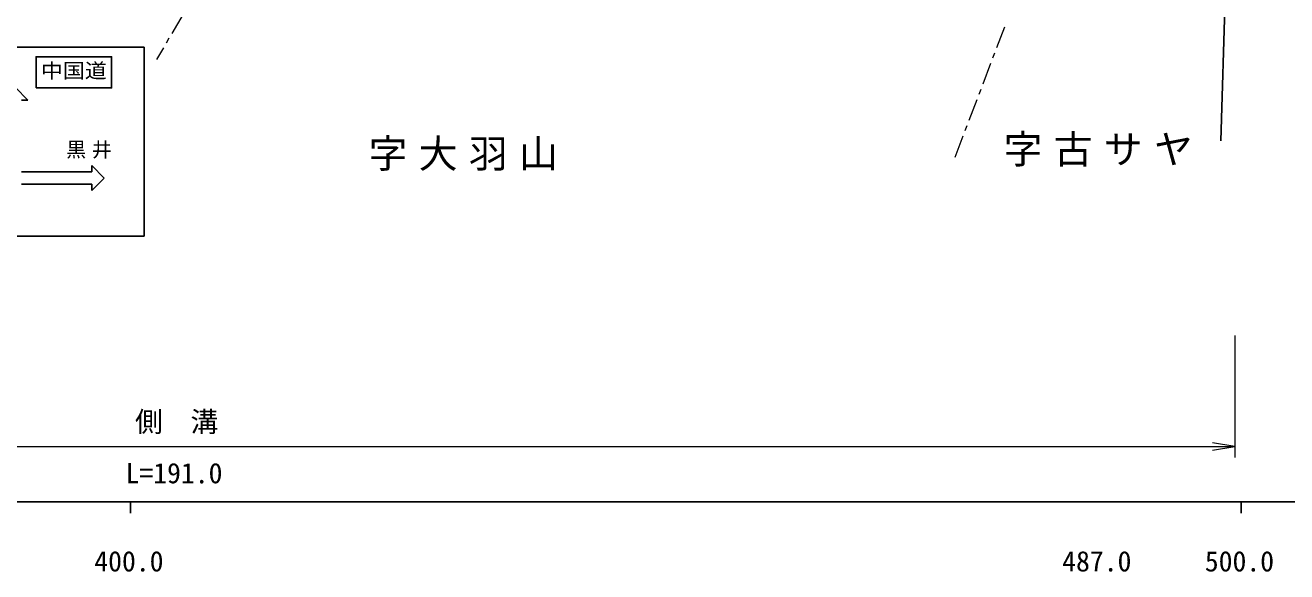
# Model space of a CAD drawing. Units: millimetres, scale not verified. Extents: x 40000 to 680000, y 20000 to 380000.
# Drawn here: x 458509 to 572105, y 198715 to 247933 of the extents above; entities that cross this region are included whole.
import ezdxf
from ezdxf.enums import TextEntityAlignment as Align

# ---------------------------------------------------------------- set-up
doc = ezdxf.new("R2010")
doc.units = ezdxf.units.MM
doc.header["$LTSCALE"] = 1000
for name, color, linetype, lineweight in [('M-BMK-HTXT', 7, 'Continuous', 13), ('M-BMK-OTRS', 5, 'Continuous', 25), ('M-STR-HTXT', 7, 'Continuous', 13), ('M-STR-STRC', 7, 'Continuous', 25), ('M-TTL-BAND', 7, 'Continuous', 25)]:
    doc.layers.add(name, color=color, linetype=linetype, lineweight=lineweight)
doc.styles.add('ＭＳ ゴシック', font='')
doc.styles.get('ＭＳ ゴシック').set_extended_font_data('MS Gothic')

# ---------------------------------------------------------------- blocks, each defined once
blk = doc.blocks.new('open_arrow')
at = {"color": 0, "linetype": 'Continuous', "lineweight": -2}
blk.add_lwpolyline([(7.5, 1.25), (0, 0), (7.5, -1.25)], dxfattribs=at)

msp = doc.modelspace()

# ---------------------------------------------------------------- linework, layer by layer
at = {"layer": 'M-BMK-HTXT'}
for p, q in [((472720, 248916), (471706, 247192)), ((546683, 247765), (545972, 245896)), ((471452, 246761), (471199, 246330)), ((470945, 245899), (470324, 244842)), ((545794, 245428), (545616, 244961)), ((545439, 244494), (544728, 242624)), ((544550, 242157), (544372, 241690)), ((544194, 241222), (543483, 239353)), ((543306, 238886), (543128, 238418)), ((542950, 237951), (542218, 236025))]:
    msp.add_line(p, q, dxfattribs=at)
at = {"layer": 'M-BMK-OTRS'}
msp.add_line((567678, 287510), (566178, 237533), dxfattribs=at)
at = {"layer": 'M-STR-HTXT'}
for p, q in [((567415, 220000), (567415, 209000)), ((376282, 210000), (567415, 210000))]:
    msp.add_line(p, q, dxfattribs=at)
at = {"layer": 'M-STR-STRC'}
for p, q in [((451018, 245960), (469210, 245960)), ((469210, 228929), (469210, 245960)), ((458743, 241196), (457623, 242316)), ((458183, 241196), (458743, 241196)), ((465624, 234174), (464504, 235294)), ((464504, 235294), (464504, 234734)), ((458183, 234734), (464504, 234734)), ((464504, 233054), (465624, 234174)), ((458183, 233614), (464504, 233614)), ((464504, 233614), (464504, 233054)), ((451018, 228929), (469210, 228929))]:
    msp.add_line(p, q, dxfattribs=at)
msp.add_lwpolyline([(459486, 242287), (466286, 242287), (466286, 245087), (459486, 245087)], close=True, dxfattribs=at)
at = {"layer": 'M-TTL-BAND'}
for p, q in [((40000, 205000), (579000, 205000)), ((468000, 205000), (468000, 204000)), ((568000, 205000), (568000, 204000))]:
    msp.add_line(p, q, dxfattribs=at)

# ---------------------------------------------------------------- block references
at = {"layer": 'M-STR-HTXT', "xscale": 267, "yscale": 267, "rotation": 180}
msp.add_blockref('open_arrow', (567415, 210000), dxfattribs=at)

# ---------------------------------------------------------------- texts
at = {"layer": 'M-BMK-HTXT', "char_height": 2566, "attachment_point": 5, "style": 'ＭＳ ゴシック'}
for s, insert in [('\\T1.29;字大羽山', (498451, 236236)), ('\\T1.29;字古サヤ', (555635, 236619))]:
    msp.add_mtext(s, dxfattribs=dict(at, insert=insert))
at = {"layer": 'M-STR-HTXT', "style": 'ＭＳ ゴシック'}
msp.add_text('側\u3000溝', height=1833, dxfattribs=at).set_placement((472142, 212229), align=Align.MIDDLE_CENTER)
msp.add_text('L=191.0', height=1833, dxfattribs=at).set_placement((471905, 206134), align=Align.BOTTOM_CENTER)
at = {"layer": 'M-STR-STRC', "style": 'ＭＳ ゴシック', "width": 1.1}
msp.add_text('中国道', height=1320, dxfattribs=at).set_placement((462886, 242787), align=Align.BOTTOM_CENTER)
at = {"layer": 'M-STR-STRC', "insert": (464504, 235913), "char_height": 1320, "attachment_point": 8, "style": 'ＭＳ ゴシック'}
msp.add_mtext('\\T1.28;黒井', dxfattribs=at)
at = {"layer": 'M-TTL-BAND', "style": 'ＭＳ ゴシック'}
for s, p in [('400.0', (467844, 198195)), ('487.0', (555000, 198195)), ('500.0', (567844, 198195))]:
    msp.add_text(s, height=1833, dxfattribs=at).set_placement(p, align=Align.BOTTOM_CENTER)

doc.saveas('drawing.dxf')
